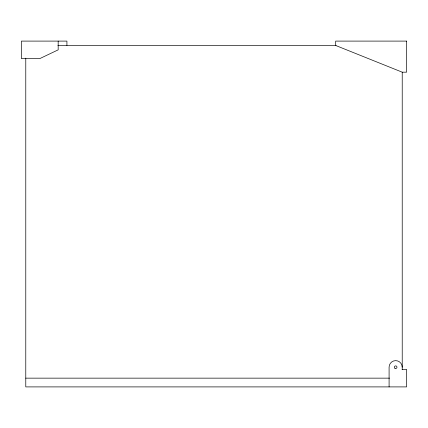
<?xml version="1.0" encoding="UTF-8"?>
<svg xmlns="http://www.w3.org/2000/svg" width="428" height="428" viewBox="0 0 428 428"><rect width="100%" height="100%" fill="white"/><g stroke="black" fill="none" stroke-linecap="round" stroke-linejoin="round"><path stroke-width="0.64" d="M57.871 45.475L336.028 45.475M402.063 369.391L406.6 369.391L406.6 386.901L25.776 386.901L25.776 58.165M25.776 378.149L389.517 378.149M402.224 72.198L402.224 369.466M389.089 386.901L389.089 367.203A6.564 6.564 0 0 1 395.659 360.638A6.564 6.564 0 0 1 402.224 367.203M66.923 45.475L66.923 41.099L21.4 41.099L21.4 58.609L39.783 58.609L58.171 49.851L58.171 41.099M406.6 41.099L335.686 41.099L335.686 45.475L402.224 72.177L406.6 72.177L406.6 41.099M395.001 368.342A1.311 1.311 0 0 0 396.97 367.203A1.311 1.311 0 0 0 395.001 366.068A1.311 1.311 0 0 0 395.001 368.342"/></g></svg>
